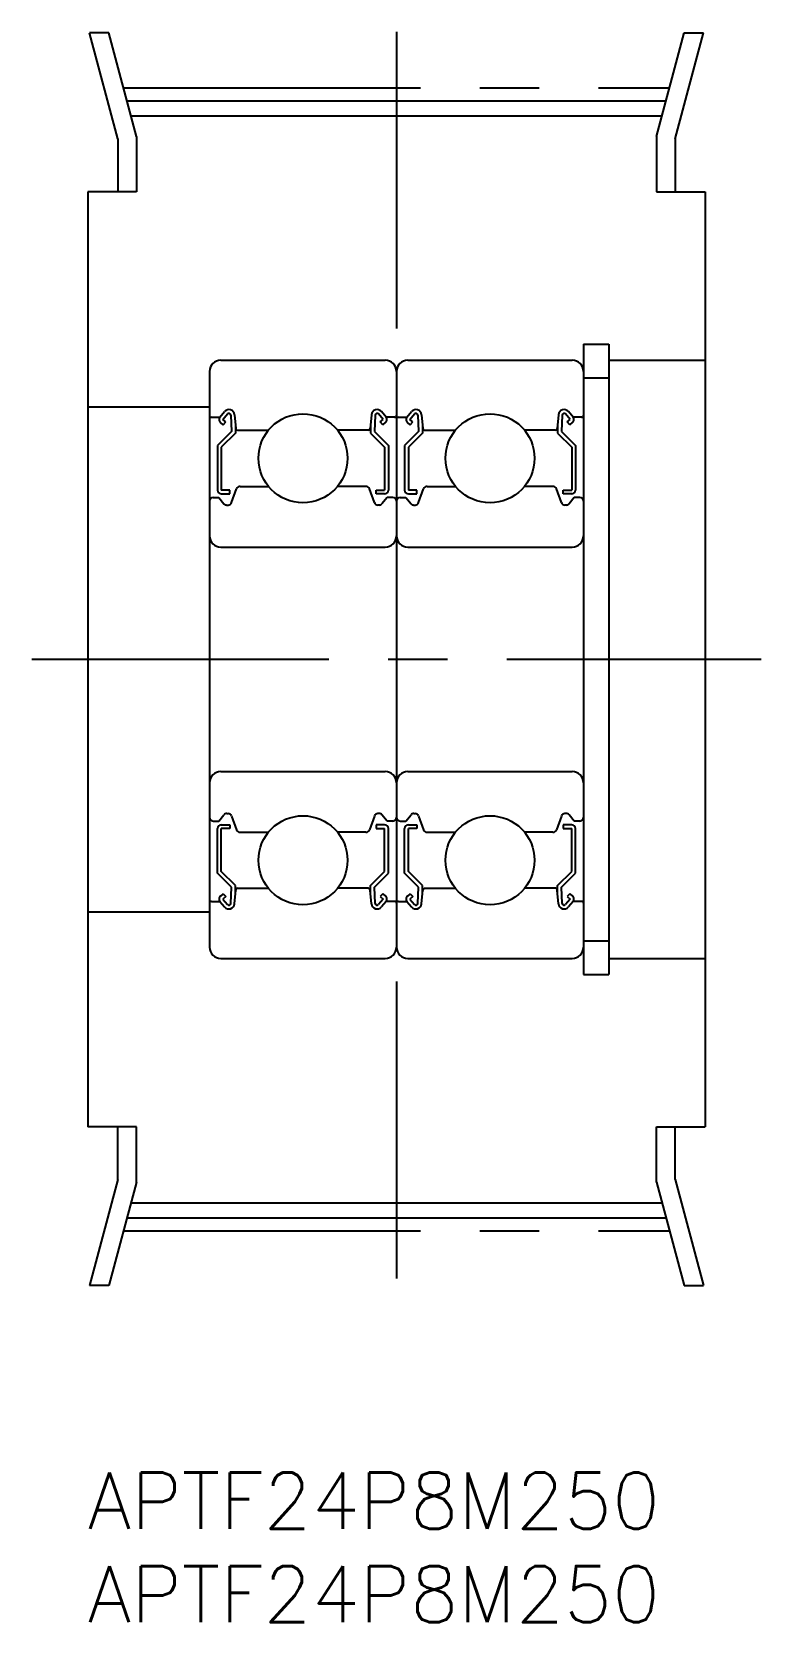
# Model space of a CAD drawing. Extents: x -3 to 36, y -8 to 77.1.
import ezdxf

# ---------------------------------------------------------------- set-up
doc = ezdxf.new("R2010")
doc.units = 0
doc.header["$LTSCALE"] = 0.5
doc.linetypes.add('CENTER', pattern=[50.8, 31.75, -6.35, 6.35, -6.35])
for name, color, linetype in [('MSM_CENTER', 1, 'CENTER'), ('MSM_CONTINUOUS', 7, 'CONTINUOUS'), ('MSM_PART_NUMBER', 7, 'CONTINUOUS')]:
    doc.layers.add(name, color=color, linetype=linetype)
doc.styles.get("Standard").update_dxf_attribs({"font": 'txt.shx', "height": 3, "bigfont": 'bigfont.shx'})

# ---------------------------------------------------------------- blocks, each defined once
blk = doc.blocks.new('*U3')
at = {"layer": 'MSM_PART_NUMBER'}
blk.add_text('APTF24P8M250', height=3, dxfattribs=at).set_placement((0, -3))
blk = doc.blocks.new('*U4')
at = {"layer": 'MSM_PART_NUMBER'}
blk.add_text('APTF24P8M250', height=3, dxfattribs=at).set_placement((0, -8))

msp = doc.modelspace()

# ---------------------------------------------------------------- linework, layer by layer
at = {"layer": 'MSM_CENTER'}
for p, q in [((16.5, 77.06), (16.5, 9.94)), ((1.903, 74.06), (31.097, 74.06)), ((-3, 43.5), (36, 43.5)), ((1.903, 12.94), (31.097, 12.94))]:
    msp.add_line(p, q, dxfattribs=at)
at = {"layer": 'MSM_CONTINUOUS'}
for p, q in [((1.6, 71.328), (0.08, 77)), ((1.116, 77), (0.08, 77)), ((2.6, 71.46), (1.116, 77)), ((30.4, 71.46), (31.884, 77)), ((31.4, 71.328), (32.92, 77)), ((31.884, 77), (32.92, 77)), ((2.088, 73.37), (30.912, 73.37)), ((2.303, 72.57), (30.697, 72.57)), ((2.6, 71.46), (2.6, 68.5)), ((30.4, 71.46), (30.4, 68.5)), ((1.6, 71.328), (1.6, 68.5)), ((31.4, 71.328), (31.4, 68.5)), ((0, 68.5), (0, 18.5)), ((2.6, 68.5), (0, 68.5)), ((30.4, 68.5), (33, 68.5)), ((33, 68.5), (33, 18.5)), ((26.5, 60.35), (27.85, 60.35)), ((26.5, 60.35), (26.5, 26.65)), ((27.85, 60.35), (27.85, 26.65)), ((6.5, 58.9), (6.5, 28.1)), ((7.1, 59.5), (15.9, 59.5)), ((16.5, 58.9), (16.5, 28.1)), ((17.1, 59.5), (25.9, 59.5)), ((27.85, 59.5), (33, 59.5)), ((26.5, 58.55), (27.85, 58.55)), ((0, 57), (6.5, 57)), ((6.6, 56.45), (7.06, 56.45)), ((7.06, 56.45), (7.31, 56.747)), ((7.238, 56.04), (7.085, 56.168)), ((7.213, 56.321), (7.463, 56.619)), ((7.366, 56.193), (7.213, 56.321)), ((7.238, 56.04), (7.366, 56.193)), ((7.64, 56.56), (7.683, 55.683)), ((7.838, 56.581), (7.903, 55.841)), ((15.162, 56.581), (15.097, 55.841)), ((15.36, 56.56), (15.317, 55.683)), ((15.787, 56.321), (15.537, 56.619)), ((15.634, 56.193), (15.787, 56.321)), ((15.762, 56.04), (15.634, 56.193)), ((15.94, 56.45), (15.69, 56.747)), ((15.762, 56.04), (15.915, 56.168)), ((16.4, 56.45), (15.94, 56.45)), ((16.6, 56.45), (17.06, 56.45)), ((17.06, 56.45), (17.31, 56.747)), ((17.238, 56.04), (17.085, 56.168)), ((17.213, 56.321), (17.463, 56.619)), ((17.366, 56.193), (17.213, 56.321)), ((17.238, 56.04), (17.366, 56.193)), ((17.64, 56.56), (17.683, 55.683)), ((17.838, 56.581), (17.903, 55.841)), ((25.162, 56.581), (25.097, 55.841)), ((25.36, 56.56), (25.317, 55.683)), ((25.787, 56.321), (25.537, 56.619)), ((25.634, 56.193), (25.787, 56.321)), ((25.762, 56.04), (25.634, 56.193)), ((25.94, 56.45), (25.69, 56.747)), ((25.762, 56.04), (25.915, 56.168)), ((26.4, 56.45), (25.94, 56.45)), ((7.683, 55.683), (6.933, 54.933)), ((7.883, 55.6), (7.133, 54.85)), ((7.883, 56.07), (7.883, 55.6)), ((8.003, 55.75), (9.651, 55.75)), ((14.997, 55.75), (13.349, 55.75)), ((15.117, 56.07), (15.117, 55.6)), ((15.117, 55.6), (15.867, 54.85)), ((15.317, 55.683), (16.067, 54.933)), ((17.683, 55.683), (16.933, 54.933)), ((17.883, 55.6), (17.133, 54.85)), ((17.883, 56.07), (17.883, 55.6)), ((18.003, 55.75), (19.651, 55.75)), ((24.997, 55.75), (23.349, 55.75)), ((25.117, 56.07), (25.117, 55.6)), ((25.117, 55.6), (25.867, 54.85)), ((25.317, 55.683), (26.067, 54.933)), ((6.933, 54.933), (6.933, 52.55)), ((7.133, 54.85), (7.133, 52.55)), ((15.867, 54.85), (15.867, 52.55)), ((16.067, 54.933), (16.067, 52.55)), ((16.933, 54.933), (16.933, 52.55)), ((17.133, 54.85), (17.133, 52.55)), ((25.867, 54.85), (25.867, 52.55)), ((26.067, 54.933), (26.067, 52.55)), ((8.138, 52.75), (9.651, 52.75)), ((14.862, 52.75), (13.349, 52.75)), ((18.138, 52.75), (19.651, 52.75)), ((24.862, 52.75), (23.349, 52.75)), ((6.7, 52.15), (7, 52.15)), ((7, 52.15), (7.276, 51.821)), ((7.583, 52.55), (7.133, 52.55)), ((7.133, 52.35), (7.583, 52.35)), ((7.583, 52.35), (7.583, 52.55)), ((7.682, 51.882), (7.95, 52.618)), ((15.318, 51.882), (15.05, 52.618)), ((15.417, 52.35), (15.417, 52.55)), ((15.417, 52.55), (15.867, 52.55)), ((15.867, 52.35), (15.417, 52.35)), ((16, 52.15), (15.724, 51.821)), ((16.3, 52.15), (16, 52.15)), ((16.7, 52.15), (17, 52.15)), ((17, 52.15), (17.276, 51.821)), ((17.583, 52.55), (17.133, 52.55)), ((17.133, 52.35), (17.583, 52.35)), ((17.583, 52.35), (17.583, 52.55)), ((17.682, 51.882), (17.95, 52.618)), ((25.318, 51.882), (25.05, 52.618)), ((25.417, 52.35), (25.417, 52.55)), ((25.417, 52.55), (25.867, 52.55)), ((25.867, 52.35), (25.417, 52.35)), ((26, 52.15), (25.724, 51.821)), ((26.3, 52.15), (26, 52.15)), ((7.429, 51.75), (7.494, 51.75)), ((15.571, 51.75), (15.506, 51.75)), ((17.429, 51.75), (17.494, 51.75)), ((25.571, 51.75), (25.506, 51.75)), ((7.1, 49.5), (15.9, 49.5)), ((17.1, 49.5), (25.9, 49.5)), ((7.1, 37.5), (15.9, 37.5)), ((17.1, 37.5), (25.9, 37.5)), ((7, 34.85), (7.276, 35.179)), ((7.429, 35.25), (7.494, 35.25)), ((7.682, 35.118), (7.95, 34.382)), ((15.318, 35.118), (15.05, 34.382)), ((15.571, 35.25), (15.506, 35.25)), ((16, 34.85), (15.724, 35.179)), ((17, 34.85), (17.276, 35.179)), ((17.429, 35.25), (17.494, 35.25)), ((17.682, 35.118), (17.95, 34.382)), ((25.318, 35.118), (25.05, 34.382)), ((25.571, 35.25), (25.506, 35.25)), ((26, 34.85), (25.724, 35.179)), ((6.7, 34.85), (7, 34.85)), ((6.933, 32.067), (6.933, 34.45)), ((7.133, 34.65), (7.583, 34.65)), ((7.133, 32.15), (7.133, 34.45)), ((7.583, 34.45), (7.133, 34.45)), ((7.583, 34.65), (7.583, 34.45)), ((8.138, 34.25), (9.651, 34.25)), ((14.862, 34.25), (13.349, 34.25)), ((15.867, 34.65), (15.417, 34.65)), ((15.417, 34.65), (15.417, 34.45)), ((15.417, 34.45), (15.867, 34.45)), ((15.867, 32.15), (15.867, 34.45)), ((16.3, 34.85), (16, 34.85)), ((16.067, 32.067), (16.067, 34.45)), ((16.7, 34.85), (17, 34.85)), ((16.933, 32.067), (16.933, 34.45)), ((17.133, 34.65), (17.583, 34.65)), ((17.133, 32.15), (17.133, 34.45)), ((17.583, 34.45), (17.133, 34.45)), ((17.583, 34.65), (17.583, 34.45)), ((18.138, 34.25), (19.651, 34.25)), ((24.862, 34.25), (23.349, 34.25)), ((25.867, 34.65), (25.417, 34.65)), ((25.417, 34.65), (25.417, 34.45)), ((25.417, 34.45), (25.867, 34.45)), ((25.867, 32.15), (25.867, 34.45)), ((26.3, 34.85), (26, 34.85)), ((26.067, 32.067), (26.067, 34.45)), ((7.683, 31.317), (6.933, 32.067)), ((7.883, 31.4), (7.133, 32.15)), ((15.117, 31.4), (15.867, 32.15)), ((15.317, 31.317), (16.067, 32.067)), ((17.683, 31.317), (16.933, 32.067)), ((17.883, 31.4), (17.133, 32.15)), ((25.117, 31.4), (25.867, 32.15)), ((25.317, 31.317), (26.067, 32.067)), ((7.238, 30.96), (7.085, 30.832)), ((7.366, 30.807), (7.213, 30.679)), ((7.213, 30.679), (7.463, 30.381)), ((7.238, 30.96), (7.366, 30.807)), ((7.64, 30.44), (7.683, 31.317)), ((7.838, 30.419), (7.903, 31.159)), ((7.883, 30.93), (7.883, 31.4)), ((8.003, 31.25), (9.651, 31.25)), ((14.997, 31.25), (13.349, 31.25)), ((15.162, 30.419), (15.097, 31.159)), ((15.117, 30.93), (15.117, 31.4)), ((15.36, 30.44), (15.317, 31.317)), ((15.787, 30.679), (15.537, 30.381)), ((15.762, 30.96), (15.634, 30.807)), ((15.634, 30.807), (15.787, 30.679)), ((15.762, 30.96), (15.915, 30.832)), ((17.238, 30.96), (17.085, 30.832)), ((17.366, 30.807), (17.213, 30.679)), ((17.213, 30.679), (17.463, 30.381)), ((17.238, 30.96), (17.366, 30.807)), ((17.64, 30.44), (17.683, 31.317)), ((17.838, 30.419), (17.903, 31.159)), ((17.883, 30.93), (17.883, 31.4)), ((18.003, 31.25), (19.651, 31.25)), ((24.997, 31.25), (23.349, 31.25)), ((25.162, 30.419), (25.097, 31.159)), ((25.117, 30.93), (25.117, 31.4)), ((25.36, 30.44), (25.317, 31.317)), ((25.787, 30.679), (25.537, 30.381)), ((25.762, 30.96), (25.634, 30.807)), ((25.634, 30.807), (25.787, 30.679)), ((25.762, 30.96), (25.915, 30.832)), ((0, 30), (6.5, 30)), ((6.6, 30.55), (7.06, 30.55)), ((7.06, 30.55), (7.31, 30.253)), ((15.94, 30.55), (15.69, 30.253)), ((16.4, 30.55), (15.94, 30.55)), ((16.6, 30.55), (17.06, 30.55)), ((17.06, 30.55), (17.31, 30.253)), ((25.94, 30.55), (25.69, 30.253)), ((26.4, 30.55), (25.94, 30.55)), ((26.5, 28.45), (27.85, 28.45)), ((7.1, 27.5), (15.9, 27.5)), ((17.1, 27.5), (25.9, 27.5)), ((27.85, 27.5), (33, 27.5)), ((26.5, 26.65), (27.85, 26.65)), ((2.6, 18.5), (0, 18.5)), ((1.6, 15.672), (1.6, 18.5)), ((2.6, 15.54), (2.6, 18.5)), ((30.4, 18.5), (33, 18.5)), ((30.4, 15.54), (30.4, 18.5)), ((31.4, 15.672), (31.4, 18.5)), ((1.6, 15.672), (0.08, 10)), ((2.6, 15.54), (1.116, 10)), ((30.4, 15.54), (31.884, 10)), ((31.4, 15.672), (32.92, 10)), ((2.088, 13.63), (30.912, 13.63)), ((2.303, 14.43), (30.697, 14.43)), ((1.116, 10), (0.08, 10)), ((31.884, 10), (32.92, 10))]:
    msp.add_line(p, q, dxfattribs=at)
for centre in [(11.5, 54.25), (21.5, 54.25), (11.5, 32.75), (21.5, 32.75)]:
    msp.add_circle(centre, 2.381, dxfattribs=at)
for centre, radius, start, end in [((7.1, 58.9), 0.6, 90, 180), ((15.9, 58.9), 0.6, 0, 90), ((17.1, 58.9), 0.6, 90, 180), ((25.9, 58.9), 0.6, 0, 90), ((6.6, 56.55), 0.1, 180, 270), ((7.213, 56.321), 0.2, 140.00293, 230.08703), ((7.539, 56.555), 0.3, 4.99676, 140.00293), ((7.54, 56.555), 0.1, 2.81982, 140.00215), ((15.461, 56.555), 0.3, 39.99707, 175.00324), ((15.46, 56.555), 0.1, 39.99785, 177.18018), ((15.787, 56.321), 0.2, 309.91297, 39.99707), ((16.4, 56.55), 0.1, 270, 0), ((16.6, 56.55), 0.1, 180, 270), ((17.213, 56.321), 0.2, 140.00293, 230.08703), ((17.539, 56.555), 0.3, 4.99676, 140.00293), ((17.54, 56.555), 0.1, 2.81982, 140.00215), ((25.461, 56.555), 0.3, 39.99707, 175.00324), ((25.46, 56.555), 0.1, 39.99785, 177.18018), ((25.787, 56.321), 0.2, 309.91297, 39.99707), ((26.4, 56.55), 0.1, 270, 0), ((8.003, 55.85), 0.1, 184.99676, 269.9995), ((14.997, 55.85), 0.1, 270.0005, 355.00324), ((18.003, 55.85), 0.1, 184.99676, 269.9995), ((24.997, 55.85), 0.1, 270.0005, 355.00324), ((8.138, 52.55), 0.2, 90, 159.99139), ((14.862, 52.55), 0.2, 20.00861, 90), ((18.138, 52.55), 0.2, 90, 159.99139), ((24.862, 52.55), 0.2, 20.00861, 90), ((6.7, 51.95), 0.2, 90, 180), ((7.133, 52.55), 0.2, 180, 270), ((15.867, 52.55), 0.2, 270, 0), ((16.3, 51.95), 0.2, 0, 90), ((16.7, 51.95), 0.2, 90, 180), ((17.133, 52.55), 0.2, 180, 270), ((25.867, 52.55), 0.2, 270, 0), ((26.3, 51.95), 0.2, 0, 90), ((7.429, 51.95), 0.2, 219.99503, 270), ((7.494, 51.95), 0.2, 270, 339.99139), ((15.506, 51.95), 0.2, 200.00861, 270), ((15.571, 51.95), 0.2, 270, 320.00497), ((17.429, 51.95), 0.2, 219.99503, 270), ((17.494, 51.95), 0.2, 270, 339.99139), ((25.506, 51.95), 0.2, 200.00861, 270), ((25.571, 51.95), 0.2, 270, 320.00497), ((7.1, 50.1), 0.6, 180, 270), ((15.9, 50.1), 0.6, 270, 0), ((17.1, 50.1), 0.6, 180, 270), ((25.9, 50.1), 0.6, 270, 0), ((7.1, 36.9), 0.6, 90, 180), ((15.9, 36.9), 0.6, 0, 90), ((17.1, 36.9), 0.6, 90, 180), ((25.9, 36.9), 0.6, 0, 90), ((6.7, 35.05), 0.2, 180, 270), ((7.429, 35.05), 0.2, 90, 140.00497), ((7.494, 35.05), 0.2, 20.00861, 90), ((15.506, 35.05), 0.2, 90, 159.99139), ((15.571, 35.05), 0.2, 39.99503, 90), ((16.3, 35.05), 0.2, 270, 0), ((16.7, 35.05), 0.2, 180, 270), ((17.429, 35.05), 0.2, 90, 140.00497), ((17.494, 35.05), 0.2, 20.00861, 90), ((25.506, 35.05), 0.2, 90, 159.99139), ((25.571, 35.05), 0.2, 39.99503, 90), ((26.3, 35.05), 0.2, 270, 0), ((7.133, 34.45), 0.2, 90, 180), ((8.138, 34.45), 0.2, 200.00861, 270), ((14.862, 34.45), 0.2, 270, 339.99139), ((15.867, 34.45), 0.2, 0, 90), ((17.133, 34.45), 0.2, 90, 180), ((18.138, 34.45), 0.2, 200.00861, 270), ((24.862, 34.45), 0.2, 270, 339.99139), ((25.867, 34.45), 0.2, 0, 90), ((7.213, 30.679), 0.2, 129.91297, 219.99707), ((8.003, 31.15), 0.1, 90.0005, 175.00324), ((14.997, 31.15), 0.1, 4.99676, 89.9995), ((15.787, 30.679), 0.2, 320.00293, 50.08703), ((17.213, 30.679), 0.2, 129.91297, 219.99707), ((18.003, 31.15), 0.1, 90.0005, 175.00324), ((24.997, 31.15), 0.1, 4.99676, 89.9995), ((25.787, 30.679), 0.2, 320.00293, 50.08703), ((6.6, 30.45), 0.1, 90, 180), ((7.539, 30.445), 0.3, 219.99707, 355.00324), ((7.54, 30.445), 0.1, 219.99785, 357.18018), ((15.461, 30.445), 0.3, 184.99676, 320.00293), ((15.46, 30.445), 0.1, 182.81982, 320.00215), ((16.4, 30.45), 0.1, 0, 90), ((16.6, 30.45), 0.1, 90, 180), ((17.539, 30.445), 0.3, 219.99707, 355.00324), ((17.54, 30.445), 0.1, 219.99785, 357.18018), ((25.461, 30.445), 0.3, 184.99676, 320.00293), ((25.46, 30.445), 0.1, 182.81982, 320.00215), ((26.4, 30.45), 0.1, 0, 90), ((7.1, 28.1), 0.6, 180, 270), ((15.9, 28.1), 0.6, 270, 0), ((17.1, 28.1), 0.6, 180, 270), ((25.9, 28.1), 0.6, 270, 0)]:
    msp.add_arc(centre, radius, start, end, dxfattribs=at)

# ---------------------------------------------------------------- block references
for name in ['*U3', '*U4']:
    msp.add_blockref(name, (0, 0), dxfattribs=at)

doc.saveas('drawing.dxf')
